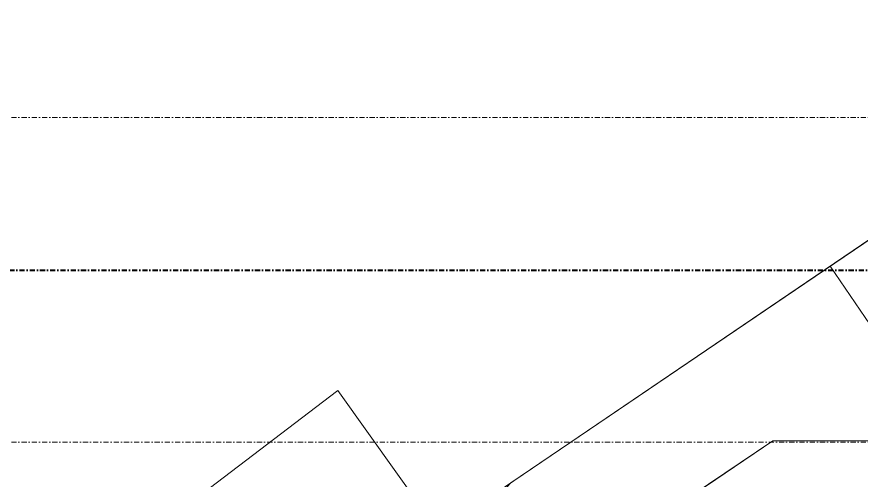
# Model space of a CAD drawing. Header units: metres. Extents: x -13194 to 152406, y -14653 to 29421.
# Drawn here: x 104925 to 109057, y 21474 to 23743 of the extents above; entities that cross this region are included whole.
import ezdxf

# ---------------------------------------------------------------- set-up
doc = ezdxf.new("R2010")
doc.units = ezdxf.units.M
doc.header["$LTSCALE"] = 100
doc.header["$MEASUREMENT"] = 0
doc.linetypes.add('DASHDOT2', pattern=[0.5, 0.25, -0.125, 0, -0.125])
doc.layers.get('0').update_dxf_attribs({"color": 9, "lineweight": 9})
doc.layers.add('06D', color=9, linetype='Continuous', lineweight=9)
doc.layers.add('24', color=9, linetype='DASHDOT2', lineweight=9)

# ---------------------------------------------------------------- blocks, each defined once
blk = doc.blocks.new('p-kule_ynei')
for p, q in [((-1661.1, 177.9), (-5389, -2353.6)), ((-3274.3, -917.5), (-2965.3, -1372.5)), ((-4437.9, -2372.5), (-3554.3, -1772.5)), ((-3554.3, -1772.5), (-1370.2, -1772.5))]:
    blk.add_line(p, q)
blk = doc.blocks.new('p-akslar_yeni')
at = {"layer": '24'}
for points in [[(-2190, -2145), (6415, -2145)], [(-2190, -2790), (-2150, -2790), (-2150, -2890), (6415, -2890)], [(-2190, -2995), (-2150, -2995), (-2150, -2895), (6415, -2895)], [(-2190, -3735), (6415, -3735)]]:
    blk.add_lwpolyline(points, dxfattribs=at)

msp = doc.modelspace()

# ---------------------------------------------------------------- linework, layer by layer
at = {"layer": '06D'}
msp.add_lwpolyline([(110809.8, 21667.5), (108625.7, 21667.5), (107600.6, 20975.7), (107602.6, 17640.3), (107602.6, 18089.4), (107443, 17842.4), (106393.2, 18521), (106664.5, 18940.7), (106313, 19167.9, 0.379387), (105921.5, 19064.6), (105474.3, 18392.3, 0.402066), (105585.1, 17924), (104319.4, 18759.4, 0.342328), (104925.1, 18852.4), (107342.7, 21461.1), (112000, 24621.9)], format="xyb", dxfattribs=at)
msp.add_lwpolyline([(104549.4, 20430.5), (104931.7, 19933.5), (106929.7, 21305.1), (106495.5, 21913.6)], close=True, dxfattribs=at)

# ---------------------------------------------------------------- block references
msp.add_blockref('p-kule_ynei', (112180, 23440), dxfattribs=at)
at = {"layer": '24'}
msp.add_blockref('p-akslar_yeni', (105585, 25395), dxfattribs=at)

doc.saveas('drawing.dxf')
